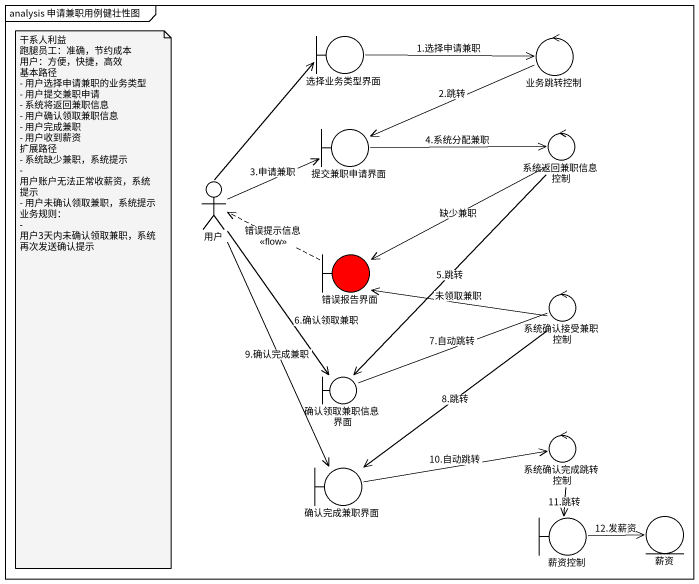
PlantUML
@startuml
mainframe analysis 申请兼职用例健壮性图
boundary 选择业务类型界面
control 业务跳转控制
boundary 提交兼职申请界面
control 系统返回兼职信息控制
actor 用户
boundary 错误报告界面 #FF0000
control 系统确认接受兼职控制
boundary 确认领取兼职信息界面
boundary 确认完成兼职界面
control 系统确认完成跳转控制
boundary 薪资控制
entity 薪资
选择业务类型界面 -right-> 业务跳转控制 : 1.选择申请兼职
业务跳转控制 -left-> 提交兼职申请界面 : 2.跳转
提交兼职申请界面 -right-> 系统返回兼职信息控制 : 4.系统分配兼职
系统返回兼职信息控制 -left-> 错误报告界面 : 缺少兼职
系统返回兼职信息控制 --> 确认领取兼职信息界面 : 5.跳转
用户 -up-> 选择业务类型界面
用户 -right-> 提交兼职申请界面 : 3.申请兼职
用户 --> 确认领取兼职信息界面 : 6.确认领取兼职
用户 --> 确认完成兼职界面 : 9.确认完成兼职
错误报告界面 .left.> 用户 : 错误提示信息\n<<flow>>
系统确认接受兼职控制 -left-> 错误报告界面 : 未领取兼职
系统确认接受兼职控制 --> 确认完成兼职界面 : 8.跳转
确认领取兼职信息界面 -right- 系统确认接受兼职控制 : 7.自动跳转
确认完成兼职界面 -right-> 系统确认完成跳转控制 : 10.自动跳转
系统确认完成跳转控制 --> 薪资控制 : 11.跳转
薪资控制 -right-> 薪资 : 12.发薪资
note as N1
  干系人利益
  跑腿员工：准确，节约成本
  用户：方便，快捷，高效
  基本路径
  - 用户选择申请兼职的业务类型
  - 用户提交兼职申请
  - 系统将返回兼职信息
  - 用户确认领取兼职信息
  - 用户完成兼职
  - 用户收到薪资
  扩展路径
  - 系统缺少兼职，系统提示
  - 用户账户无法正常收薪资，系统提示
  - 用户未确认领取兼职，系统提示
  业务规则：
  - 用户3天内未确认领取兼职，系统再次发送确认提示
end note
@enduml
